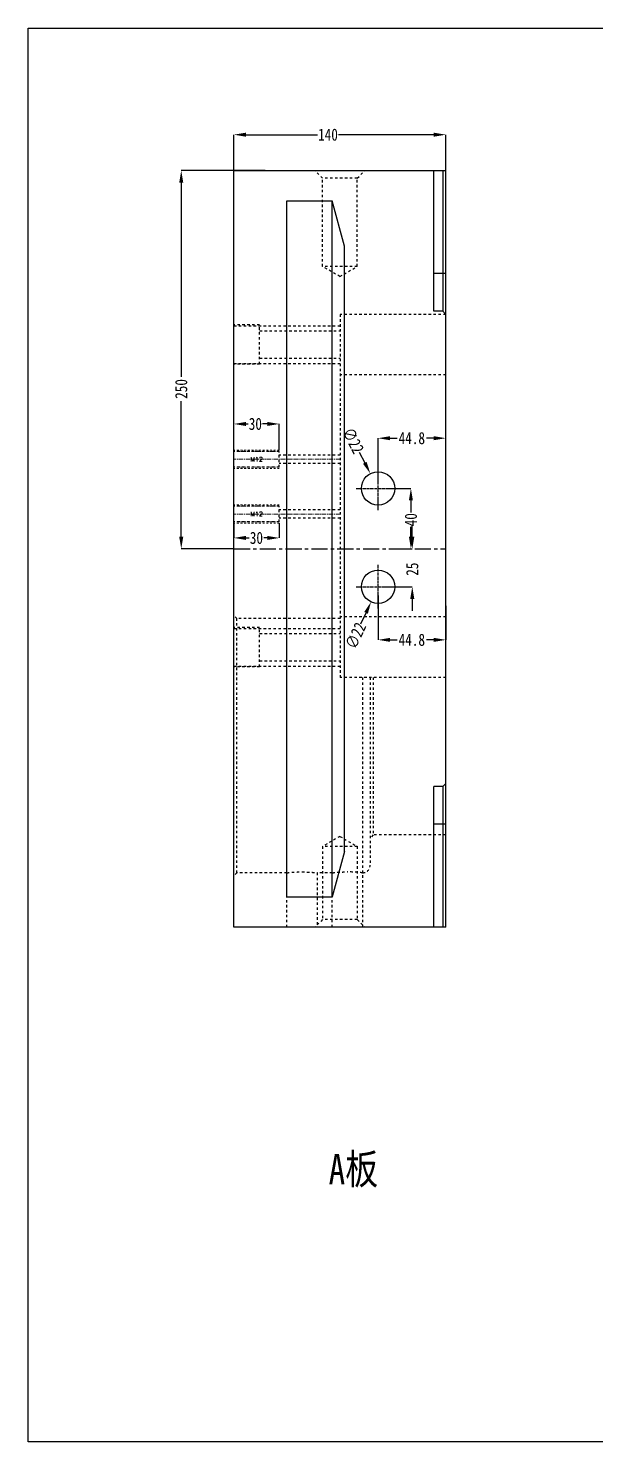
# Model space of a CAD drawing. Header units: millimetres. Extents: x 1803 to 4269, y -6912 to 1836.
# Drawn here: x 2390 to 2765, y -5901 to -4967 of the extents above; entities that cross this region are included whole.
import ezdxf
from ezdxf.enums import TextEntityAlignment as Align

# ---------------------------------------------------------------- set-up
doc = ezdxf.new("R2010")
doc.units = ezdxf.units.MM
doc.header["$LTSCALE"] = 16.335
doc.header["$PDMODE"] = 3
doc.header["$PDSIZE"] = 0.3125
doc.linetypes.add('CENTER', pattern=[0.6, 0.375, -0.075, 0.075, -0.075])
doc.linetypes.add('HIDDEN', pattern=[0.2, 0.1, -0.1])
doc.layers.get('0').update_dxf_attribs({"linetype": 'CONTINUOUS'})
doc.layers.get('Defpoints').update_dxf_attribs({"linetype": 'CONTINUOUS'})
doc.layers.add('DEFAULT_2', color=8, linetype='HIDDEN')
doc.layers.add('screw', color=33, linetype='CONTINUOUS', lineweight=13)
doc.styles.get("Standard").update_dxf_attribs({"font": 'txt', "width": 0.8})
doc.styles.add('TXT', font='txt.shx', dxfattribs={"bigfont": 'gbcbig.shx'})
doc.dimstyles.new('11', dxfattribs={"dimtxt": 8, "dimasz": 8, "dimexe": 0, "dimexo": 0, "dimgap": 0, "dimtad": 0, "dimdsep": 46, "dimtxsty": 'Standard', "dimcen": 0, "dimclrd": 4, "dimclre": 4, "dimclrt": 6, "dimazin": 0, "dimtp": 0.01, "dimtm": 0.01, "dimtfac": 1, "dimtofl": 0, "dimtmove": 0, "dimatfit": 3, "dimfxl": 0, "dimtolj": 1, "dimarcsym": 0})

# ---------------------------------------------------------------- blocks, each defined once
blk = doc.blocks.new('*D868')
at = {"color": 4, "lineweight": -2}
for p, q in [((2525.76, -5061.12), (2525.76, -5037.42)), ((2533.76, -5037.42), (2580.99, -5037.42)), ((2657.76, -5037.42), (2594.86, -5037.42)), ((2665.76, -5061.12), (2665.76, -5037.42))]:
    blk.add_line(p, q, dxfattribs=at)
at = {"color": 4}
for points in [[(2533.76, -5036.08), (2533.76, -5038.75), (2525.76, -5037.42)], [(2657.76, -5036.08), (2657.76, -5038.75), (2665.76, -5037.42)]]:
    blk.add_solid(points, dxfattribs=at)
at = {"layer": 'Defpoints', "color": 0}
for p in [(2525.76, -5037.42), (2525.76, -5061.12), (2665.76, -5061.12)]:
    blk.add_point(p, dxfattribs=at)
at = {"color": 6, "insert": (2587.93, -5037.42), "char_height": 8, "attachment_point": 5}
blk.add_mtext('\\A1;140', dxfattribs=at)
blk = doc.blocks.new('*D869')
at = {"color": 4, "lineweight": -2}
for p, q in [((2546.54, -5061.12), (2491.01, -5061.12)), ((2491.01, -5069.12), (2491.01, -5197.42)), ((2491.01, -5303.12), (2491.01, -5213.42)), ((2525.76, -5311.12), (2491.01, -5311.12))]:
    blk.add_line(p, q, dxfattribs=at)
at = {"color": 4}
for points in [[(2489.67, -5069.12), (2492.34, -5069.12), (2491.01, -5061.12)], [(2489.67, -5303.12), (2492.34, -5303.12), (2491.01, -5311.12)]]:
    blk.add_solid(points, dxfattribs=at)
at = {"layer": 'Defpoints', "color": 0}
for p in [(2546.54, -5061.12), (2491.01, -5311.12), (2525.76, -5311.12)]:
    blk.add_point(p, dxfattribs=at)
at = {"color": 6, "insert": (2491.01, -5205.42), "char_height": 8, "attachment_point": 5, "rotation": 90}
blk.add_mtext('\\A1;250', dxfattribs=at)
blk = doc.blocks.new('*D874')
at = {"color": 4, "lineweight": -2}
for p, q in [((2627.83, -5271.12), (2642.67, -5271.12)), ((2642.67, -5279.12), (2642.67, -5287.04)), ((2642.67, -5303.12), (2642.67, -5296.64)), ((2632.98, -5311.12), (2642.67, -5311.12))]:
    blk.add_line(p, q, dxfattribs=at)
at = {"color": 4}
for points in [[(2641.34, -5279.12), (2644, -5279.12), (2642.67, -5271.12)], [(2641.34, -5303.12), (2644, -5303.12), (2642.67, -5311.12)]]:
    blk.add_solid(points, dxfattribs=at)
at = {"layer": 'Defpoints', "color": 0}
for p in [(2627.83, -5271.12), (2632.98, -5311.12), (2642.67, -5311.12)]:
    blk.add_point(p, dxfattribs=at)
at = {"color": 6, "insert": (2642.67, -5291.84), "char_height": 8, "attachment_point": 5, "rotation": 90}
blk.add_mtext('\\A1;40', dxfattribs=at)
blk = doc.blocks.new('*D875')
at = {"color": 4, "lineweight": -2}
for p, q in [((2643.58, -5303.12), (2643.58, -5295.12)), ((2632.98, -5311.12), (2643.58, -5311.12)), ((2625.71, -5336.12), (2643.58, -5336.12)), ((2643.58, -5344.12), (2643.58, -5352.12))]:
    blk.add_line(p, q, dxfattribs=at)
at = {"color": 4}
for points in [[(2642.24, -5303.12), (2644.91, -5303.12), (2643.58, -5311.12)], [(2642.24, -5344.12), (2644.91, -5344.12), (2643.58, -5336.12)]]:
    blk.add_solid(points, dxfattribs=at)
at = {"layer": 'Defpoints', "color": 0}
for p in [(2632.98, -5311.12), (2625.71, -5336.12), (2643.58, -5336.12)]:
    blk.add_point(p, dxfattribs=at)
at = {"color": 6, "insert": (2643.58, -5324.52), "char_height": 8, "attachment_point": 5, "rotation": 90}
blk.add_mtext('\\A1;25', dxfattribs=at)
blk = doc.blocks.new('*D876')
at = {"color": 4, "lineweight": -2}
for p, q in [((2620.96, -5267.63), (2620.96, -5237.97)), ((2628.96, -5237.97), (2633.67, -5237.97)), ((2657.76, -5237.97), (2652.87, -5237.97)), ((2665.76, -5258.25), (2665.76, -5237.97))]:
    blk.add_line(p, q, dxfattribs=at)
at = {"color": 4}
for points in [[(2628.96, -5236.64), (2628.96, -5239.31), (2620.96, -5237.97)], [(2657.76, -5236.64), (2657.76, -5239.31), (2665.76, -5237.97)]]:
    blk.add_solid(points, dxfattribs=at)
at = {"layer": 'Defpoints', "color": 0}
for p in [(2665.76, -5237.97), (2665.76, -5258.25), (2620.96, -5267.63)]:
    blk.add_point(p, dxfattribs=at)
at = {"color": 6, "insert": (2643.27, -5237.97), "char_height": 8, "attachment_point": 5}
blk.add_mtext('\\A1;44.8', dxfattribs=at)
blk = doc.blocks.new('*D877')
at = {"color": 4, "lineweight": -2}
for p, q in [((2620.96, -5341.87), (2620.96, -5371.23)), ((2665.76, -5348.83), (2665.76, -5371.23)), ((2628.96, -5371.23), (2633.68, -5371.23)), ((2657.76, -5371.23), (2652.88, -5371.23))]:
    blk.add_line(p, q, dxfattribs=at)
at = {"color": 4}
for points in [[(2628.96, -5369.9), (2628.96, -5372.56), (2620.96, -5371.23)], [(2657.76, -5369.9), (2657.76, -5372.56), (2665.76, -5371.23)]]:
    blk.add_solid(points, dxfattribs=at)
at = {"layer": 'Defpoints', "color": 0}
for p in [(2620.96, -5341.87), (2665.76, -5348.83), (2665.76, -5371.23)]:
    blk.add_point(p, dxfattribs=at)
at = {"color": 6, "insert": (2643.28, -5371.23), "char_height": 8, "attachment_point": 5}
blk.add_mtext('\\A1;44.8', dxfattribs=at)
blk = doc.blocks.new('*D878')
at = {"color": 4, "lineweight": -2}
blk.add_line((2609.7, -5360.66), (2613.03, -5353.39), dxfattribs=at)
at = {"color": 4}
blk.add_solid([(2611.82, -5352.83), (2614.25, -5353.94), (2616.37, -5346.12)], dxfattribs=at)
at = {"layer": 'Defpoints', "color": 0}
for p in [(2625.55, -5326.12), (2616.37, -5346.12)]:
    blk.add_point(p, dxfattribs=at)
at = {"color": 6, "insert": (2606.14, -5368.41), "char_height": 8, "attachment_point": 5, "rotation": 65.34162}
blk.add_mtext('\\A1;∅22', dxfattribs=at)
blk = doc.blocks.new('*D879')
at = {"color": 4, "lineweight": -2}
blk.add_line((2608.55, -5247.14), (2612.23, -5254.25), dxfattribs=at)
at = {"color": 4}
blk.add_solid([(2613.41, -5253.63), (2611.05, -5254.86), (2615.91, -5261.35)], dxfattribs=at)
at = {"layer": 'Defpoints', "color": 0}
for p in [(2615.91, -5261.35), (2626.02, -5280.89)]:
    blk.add_point(p, dxfattribs=at)
at = {"color": 6, "insert": (2604.63, -5239.56), "char_height": 8, "attachment_point": 5, "rotation": 297.35656}
blk.add_mtext('\\A1;∅22', dxfattribs=at)
blk = doc.blocks.new('*D888')
at = {"color": 4, "lineweight": -2}
for p, q in [((2525.76, -5236.49), (2525.76, -5228.56)), ((2533.76, -5228.56), (2535.15, -5228.56)), ((2547.76, -5228.56), (2544.75, -5228.56)), ((2555.76, -5245.91), (2555.76, -5228.56))]:
    blk.add_line(p, q, dxfattribs=at)
at = {"color": 4}
for points in [[(2533.76, -5227.23), (2533.76, -5229.9), (2525.76, -5228.56)], [(2547.76, -5227.23), (2547.76, -5229.9), (2555.76, -5228.56)]]:
    blk.add_solid(points, dxfattribs=at)
at = {"layer": 'Defpoints', "color": 0}
for p in [(2525.76, -5228.56), (2525.76, -5236.49), (2555.76, -5245.91)]:
    blk.add_point(p, dxfattribs=at)
at = {"color": 6, "insert": (2539.95, -5228.56), "char_height": 8, "attachment_point": 5}
blk.add_mtext('\\A1;30', dxfattribs=at)
blk = doc.blocks.new('*D889')
at = {"color": 4, "lineweight": -2}
for p, q in [((2525.76, -5294.09), (2525.76, -5303.88)), ((2555.76, -5294.09), (2555.76, -5303.88)), ((2533.76, -5303.88), (2535.85, -5303.88)), ((2547.76, -5303.88), (2545.45, -5303.88))]:
    blk.add_line(p, q, dxfattribs=at)
at = {"color": 4}
for points in [[(2533.76, -5302.54), (2533.76, -5305.21), (2525.76, -5303.88)], [(2547.76, -5302.54), (2547.76, -5305.21), (2555.76, -5303.88)]]:
    blk.add_solid(points, dxfattribs=at)
at = {"layer": 'Defpoints', "color": 0}
for p in [(2525.76, -5294.09), (2555.76, -5294.09), (2525.76, -5303.88)]:
    blk.add_point(p, dxfattribs=at)
at = {"color": 6, "insert": (2540.65, -5303.88), "char_height": 8, "attachment_point": 5}
blk.add_mtext('\\A1;30', dxfattribs=at)

msp = doc.modelspace()

# ---------------------------------------------------------------- linework, layer by layer
at = {"color": 7, "linetype": 'Continuous'}
for p, q in [((2525.761, -5561.121), (2525.761, -5061.121)), ((2525.761, -5061.121), (2665.761, -5061.121)), ((2657.761, -5154.121), (2657.761, -5061.121)), ((2663.761, -5061.121), (2663.761, -5154.121)), ((2665.761, -5561.121), (2665.761, -5061.121)), ((2560.761, -5541.121), (2560.761, -5081.121)), ((2560.761, -5081.121), (2590.761, -5081.121)), ((2590.761, -5541.121), (2590.761, -5081.121)), ((2598.799, -5111.121), (2590.761, -5081.121)), ((2598.799, -5511.121), (2598.799, -5111.121)), ((2665.761, -5129.121), (2657.761, -5129.121)), ((2663.761, -5154.121), (2657.761, -5154.121)), ((2665.761, -5156.121), (2663.761, -5154.121)), ((2663.761, -5468.121), (2657.761, -5468.121)), ((2657.761, -5561.121), (2657.761, -5468.121)), ((2663.761, -5468.121), (2665.761, -5466.121)), ((2663.761, -5468.121), (2663.761, -5561.121)), ((2665.761, -5493.121), (2657.761, -5493.121)), ((2598.799, -5511.121), (2590.761, -5541.121)), ((2560.761, -5541.121), (2590.761, -5541.121)), ((2665.761, -5561.121), (2525.761, -5561.121))]:
    msp.add_line(p, q, dxfattribs=at)
at = {"color": 1, "linetype": 'CENTER', "ltscale": 0.248791}
for p, q in [((2620.961, -5285.521), (2620.961, -5256.721)), ((2606.561, -5271.121), (2635.361, -5271.121)), ((2620.961, -5350.521), (2620.961, -5321.721)), ((2606.561, -5336.121), (2635.361, -5336.121))]:
    msp.add_line(p, q, dxfattribs=at)
at = {"color": 1, "linetype": 'CENTER', "ltscale": 1.741537}
msp.add_line((2525.761, -5311.121), (2665.761, -5311.121), dxfattribs=at)
msp.add_lwpolyline([(2390.004, -4967.084), (3545.718, -4967.084), (3545.718, -5901.117), (2390.004, -5901.117)], close=True)
for centre in [(2620.961, -5271.121), (2620.961, -5336.121)]:
    msp.add_circle(centre, 11)
at = {"layer": 'DEFAULT_2', "color": 8, "linetype": 'HIDDEN'}
for p, q in [((2584.261, -5066.121), (2579.261, -5061.121)), ((2607.261, -5066.121), (2612.261, -5061.121)), ((2584.261, -5124.482), (2584.261, -5066.121)), ((2607.261, -5066.121), (2584.261, -5066.121)), ((2607.261, -5124.482), (2607.261, -5066.121)), ((2595.761, -5131.121), (2584.261, -5124.482)), ((2607.261, -5124.482), (2584.261, -5124.482)), ((2595.761, -5131.121), (2607.261, -5124.482)), ((2542.761, -5163.121), (2525.761, -5163.121)), ((2525.761, -5163.621), (2595.961, -5163.621)), ((2542.761, -5189.121), (2542.761, -5163.121)), ((2595.961, -5156.121), (2595.961, -5396.121)), ((2665.761, -5156.121), (2595.961, -5156.121)), ((2542.761, -5167.121), (2595.961, -5167.121)), ((2525.761, -5188.621), (2595.961, -5188.621)), ((2542.761, -5189.121), (2525.761, -5189.121)), ((2542.761, -5185.121), (2595.961, -5185.121)), ((2665.761, -5196.121), (2595.961, -5196.121)), ((2555.761, -5246.657), (2525.761, -5246.657)), ((2555.761, -5257.158), (2555.761, -5246.656)), ((2595.961, -5249.157), (2555.761, -5249.157)), ((2555.761, -5257.157), (2525.761, -5257.157)), ((2595.961, -5254.657), (2555.761, -5254.657)), ((2555.761, -5282.837), (2525.761, -5282.837)), ((2555.761, -5293.338), (2555.761, -5282.836)), ((2595.961, -5285.337), (2555.761, -5285.337)), ((2555.761, -5293.337), (2525.761, -5293.337)), ((2595.961, -5290.837), (2555.761, -5290.837)), ((2527.761, -5357.071), (2525.761, -5355.071)), ((2527.761, -5525.171), (2527.761, -5357.071)), ((2595.961, -5357.071), (2527.761, -5357.071)), ((2665.761, -5356.121), (2595.961, -5356.121)), ((2542.761, -5363.121), (2525.761, -5363.121)), ((2525.761, -5363.621), (2595.961, -5363.621)), ((2542.761, -5389.121), (2542.761, -5363.121)), ((2542.761, -5367.121), (2595.961, -5367.121)), ((2525.761, -5388.621), (2595.961, -5388.621)), ((2542.761, -5389.121), (2525.761, -5389.121)), ((2542.761, -5385.121), (2595.961, -5385.121)), ((2665.761, -5396.121), (2595.961, -5396.121)), ((2610.761, -5396.121), (2610.761, -5561.121)), ((2615.761, -5396.121), (2615.761, -5520.171)), ((2617.761, -5396.121), (2617.761, -5500.171)), ((2595.761, -5501.121), (2584.261, -5507.761)), ((2595.761, -5501.121), (2607.261, -5507.761)), ((2617.761, -5500.171), (2615.761, -5502.171)), ((2665.761, -5500.171), (2617.761, -5500.171)), ((2584.261, -5507.761), (2584.261, -5556.121)), ((2607.261, -5507.761), (2584.261, -5507.761)), ((2607.261, -5507.761), (2607.261, -5556.121)), ((2527.761, -5525.171), (2525.761, -5527.171)), ((2560.761, -5525.171), (2527.761, -5525.171)), ((2580.761, -5525.171), (2580.761, -5561.121)), ((2590.761, -5525.171), (2580.761, -5525.171)), ((2560.761, -5561.121), (2560.761, -5541.121)), ((2590.761, -5561.121), (2590.761, -5541.121)), ((2584.261, -5556.121), (2579.261, -5561.121)), ((2607.261, -5556.121), (2584.261, -5556.121)), ((2607.261, -5556.121), (2612.261, -5561.121))]:
    msp.add_line(p, q, dxfattribs=at)
for centre, radius, start, end in [((2600.701, -5609.625), 85.051, 83.207197, 89.959748), ((2600.74, -5608.961), 84.387, 83.180614, 89.986332), ((2610.761, -5520.171), 5, 270, 0)]:
    msp.add_arc(centre, radius, start, end, dxfattribs=at)
for points, knots in [([(2560.761, -5525.171), (2560.764, -5525.169), (2560.781, -5525.171), (2560.817, -5525.163), (2560.877, -5525.158), (2561.005, -5525.142), (2561.223, -5525.118), (2561.552, -5525.08), (2561.971, -5525.036), (2562.473, -5524.984), (2563.056, -5524.928), (2563.974, -5524.847), (2565.274, -5524.749), (2566.981, -5524.653), (2568.833, -5524.589), (2570.11, -5524.574), (2570.761, -5524.574)], [0, 0, 0, 0, 0.0012084, 0.0048333, 0.0108747, 0.0193246, 0.0433168, 0.0765209, 0.1186349, 0.1692279, 0.2277748, 0.2937383, 0.4452167, 0.6178543, 0.8053031, 1, 1, 1, 1]), ([(2570.761, -5524.574), (2571.411, -5524.574), (2572.688, -5524.589), (2574.541, -5524.653), (2576.247, -5524.749), (2577.547, -5524.847), (2578.465, -5524.928), (2579.048, -5524.984), (2579.55, -5525.035), (2579.969, -5525.081), (2580.297, -5525.117), (2580.519, -5525.144), (2580.641, -5525.156), (2580.711, -5525.167), (2580.73, -5525.165), (2580.764, -5525.173), (2580.76, -5525.171)], [0, 0, 0, 0, 0.1946958, 0.3821472, 0.5547895, 0.7062682, 0.7722317, 0.8307775, 0.8813687, 0.9234818, 0.9566847, 0.9806758, 0.9891255, 0.9951669, 0.9987917, 1, 1, 1, 1]), ([(2590.761, -5525.171), (2590.764, -5525.169), (2590.781, -5525.171), (2590.817, -5525.163), (2590.877, -5525.158), (2591.005, -5525.142), (2591.223, -5525.118), (2591.552, -5525.08), (2591.971, -5525.036), (2592.473, -5524.984), (2593.056, -5524.928), (2593.974, -5524.847), (2595.274, -5524.749), (2596.981, -5524.653), (2598.833, -5524.589), (2600.11, -5524.574), (2600.761, -5524.574)], [0, 0, 0, 0, 0.0012084, 0.0048333, 0.0108747, 0.0193246, 0.0433168, 0.0765209, 0.1186349, 0.1692279, 0.2277748, 0.2937383, 0.4452167, 0.6178543, 0.8053031, 1, 1, 1, 1])]:
    msp.add_open_spline(points, degree=3, knots=knots, dxfattribs=at)
at = {"layer": 'screw', "color": 92, "linetype": 'HIDDEN', "ltscale": 0.746373}
for p, q in [((2555.761, -5245.907), (2525.761, -5245.907)), ((2555.761, -5257.907), (2525.761, -5257.907)), ((2555.761, -5282.087), (2525.761, -5282.087)), ((2555.761, -5294.087), (2525.761, -5294.087))]:
    msp.add_line(p, q, dxfattribs=at)
at = {"layer": 'screw', "color": 8, "linetype": 'HIDDEN', "ltscale": 0.746373}
for p, q in [((2555.761, -5246.657), (2525.761, -5246.657)), ((2555.761, -5257.157), (2525.761, -5257.157)), ((2555.761, -5282.837), (2525.761, -5282.837)), ((2555.761, -5293.337), (2525.761, -5293.337))]:
    msp.add_line(p, q, dxfattribs=at)
at = {"layer": 'screw', "color": 1, "linetype": 'CENTER', "ltscale": 0.466483}
for p, q in [((2595.961, -5251.907), (2525.761, -5251.907)), ((2595.961, -5288.087), (2525.761, -5288.087))]:
    msp.add_line(p, q, dxfattribs=at)

# ---------------------------------------------------------------- texts
at = {"insert": (2588.367, -5710.94), "char_height": 20, "width": 145.38538, "attachment_point": 1}
msp.add_mtext('{\\fSimSun|b0|i0|c134|p2;A板}', dxfattribs=at)
at = {"layer": 'screw', "color": 6, "linetype": 'HIDDEN', "ltscale": 0.746373, "style": 'TXT'}
for p in [(2540.761, -5251.907), (2540.761, -5288.087)]:
    msp.add_text('M12', height=3, dxfattribs=at).set_placement(p, align=Align.MIDDLE)

# ---------------------------------------------------------------- dimensions: what is measured, and where the dimension line sits
for base, p1, p2, picture, middle in [((2525.761, -5037.416), (2665.761, -5061.121), (2525.761, -5061.121), '*D868', (2587.926, -5037.416)), ((2525.761, -5228.563), (2555.761, -5245.907), (2525.761, -5236.491), '*D888', (2539.952, -5228.563)), ((2665.761, -5237.974), (2620.961, -5267.631), (2665.761, -5258.25), '*D876', (2643.274, -5237.974)), ((2525.761, -5303.875), (2555.761, -5294.087), (2525.761, -5294.087), '*D889', (2540.652, -5303.875)), ((2665.761, -5371.228), (2620.961, -5341.875), (2665.761, -5348.835), '*D877', (2643.279, -5371.228))]:
    dim = msp.add_linear_dim(base=base, p1=p1, p2=p2, dimstyle='11', override={"dimfxl": 1.25, "dimarcsym": 1})
    dim.commit()
    dim.dimension.update_dxf_attribs({"geometry": picture, "text_midpoint": middle, "dimtype": 160})
for base, p1, p2, picture, middle in [((2491.007, -5311.121), (2546.54, -5061.121), (2525.761, -5311.121), '*D869', (2491.007, -5205.415)), ((2642.668, -5311.121), (2627.827, -5271.121), (2632.976, -5311.121), '*D874', (2642.668, -5291.84)), ((2643.577, -5336.121), (2632.976, -5311.121), (2625.707, -5336.121), '*D875', (2643.577, -5324.523))]:
    dim = msp.add_linear_dim(base=base, p1=p1, p2=p2, angle=90, dimstyle='11', override={"dimfxl": 1.25, "dimarcsym": 1})
    dim.commit()
    dim.dimension.update_dxf_attribs({"geometry": picture, "text_midpoint": middle, "dimtype": 160})
for p1, p2, picture, middle in [((2626.015, -5280.891), (2615.906, -5261.351), '*D879', (2604.632, -5239.562)), ((2625.55, -5326.124), (2616.371, -5346.118), '*D878', (2606.136, -5368.414))]:
    dim = msp.add_diameter_dim_2p(p1=p1, p2=p2, dimstyle='11', override={"dimfxl": 1.25, "dimarcsym": 1})
    dim.commit()
    dim.dimension.update_dxf_attribs({"geometry": picture, "text_midpoint": middle})

doc.saveas('drawing.dxf')
